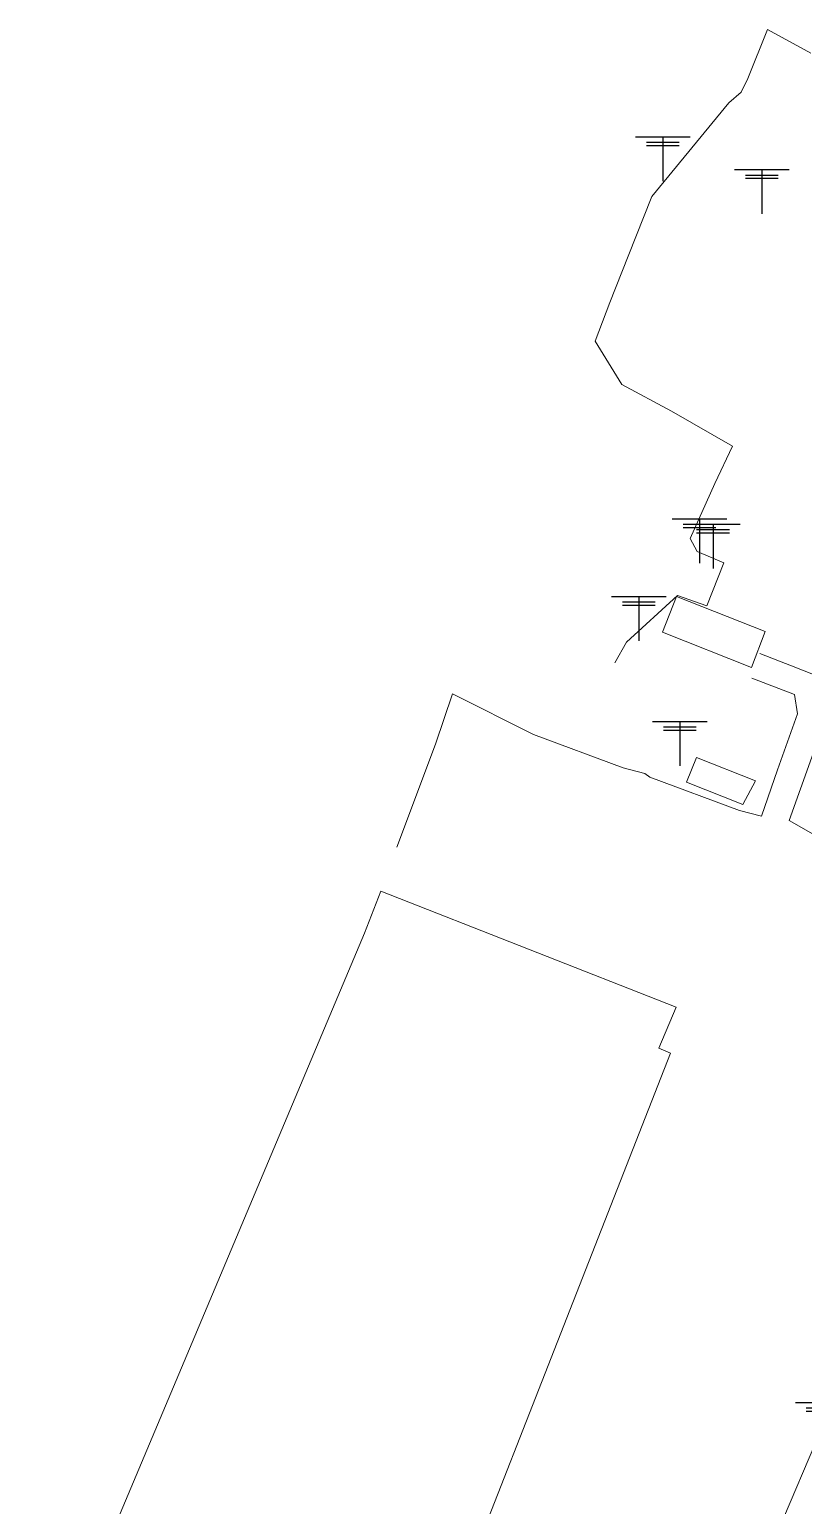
# Model space of a CAD drawing. Header units: metres. Extents: x 625987 to 635197, y 3048449 to 3066446.
# Drawn here: x 633613 to 633721.4, y 3064115.7 to 3064322.3 of the extents above; entities that cross this region are included whole.
import ezdxf

# ---------------------------------------------------------------- set-up
doc = ezdxf.new("R2010")
doc.units = ezdxf.units.M
for name, color, linetype in [('APRON', 210, 'Continuous'), ('BUILDING', 10, 'Continuous'), ('FENCE', 35, 'Continuous'), ('ROAD', 4, 'Continuous')]:
    doc.layers.add(name, color=color, linetype=linetype)

# ---------------------------------------------------------------- blocks, each defined once
blk = doc.blocks.new('testla$0$ElectricPole')
for p, q in [((-3.82, 6.18), (3.82, 6.18)), ((-2.29, 5.43), (2.29, 5.43)), ((-2.29, 4.99), (2.29, 4.99)), ((0, 6.18), (0, 0))]:
    blk.add_line(p, q)

msp = doc.modelspace()

# ---------------------------------------------------------------- linework, layer by layer
at = {"layer": 'APRON', "color": 7, "lineweight": 18}
for points in [[(633672.26, 3064229.31, 1298.33), (633683.56, 3064223.64, 1297.89), (633696.11, 3064218.97, 1297.96), (633699.18, 3064218.18, 1297.94), (633699.85, 3064217.65, 1297.97), (633712.4, 3064212.98, 1298.04), (633715.47, 3064212.19, 1298.03)], [(633699.18, 3064218.18, 1297.94), (633699.18, 3064218.18, 1297.94)], [(633719.35, 3064211.56, 1298.22), (633726.41, 3064207.55, 1298.09), (633737.82, 3064203.98, 1298.24), (633752.73, 3064198.94, 1298.63), (633736.61, 3064157.98, 1298.44), (633730.42, 3064141.75, 1298.46), (633717.64, 3064111.67, 1298.24)]]:
    msp.add_polyline3d(points, dxfattribs=at)
at = {"layer": 'BUILDING', "color": 7, "lineweight": 18}
for points in [[(633703.59, 3064242.97, 1300.06), (633716.02, 3064238.03, 1300.32), (633714.08, 3064233.02, 1300.48), (633701.65, 3064237.94, 1300.22)], [(633706.38, 3064220.42, 1298.34), (633714.64, 3064217.15, 1298.41), (633712.88, 3064213.84, 1298.42), (633705.01, 3064216.96, 1298.36)], [(633658.38, 3064065.69, 1298.62), (633702.76, 3064178.98, 1298.65), (633701.13, 3064179.72, 1298.66), (633703.52, 3064185.46, 1298.55), (633662.23, 3064201.71, 1302.96), (633659.91, 3064195.79, 1304.28), (633613.05, 3064084.37, 1298.49)]]:
    msp.add_polyline3d(points, close=True, dxfattribs=at)
at = {"layer": 'FENCE', "color": 7, "lineweight": 18}
for points in [[(633694.98, 3064233.66, 1300.11), (633696.61, 3064236.56, 1300.07), (633703.74, 3064243.11, 1300.09), (633707.84, 3064241.64, 1300.04), (633710.19, 3064247.67, 1300.23), (633706.49, 3064249.26, 1300.14), (633705.49, 3064251.06, 1300.24), (633708.95, 3064258.76, 1300.26), (633711.43, 3064264.01, 1300.38), (633702.87, 3064268.9, 1300.22), (633695.95, 3064272.65, 1300.19), (633692.2, 3064278.69, 1300.04), (633694.27, 3064284.11, 1300.04), (633696.83, 3064290.63, 1300.23), (633700.12, 3064298.95, 1300.06), (633710.9, 3064312.09, 1301.9), (633712.65, 3064313.55, 1302.52), (633713.58, 3064315.48, 1302.52), (633716.33, 3064322.35, 1303.39), (633722.38, 3064319.04, 1304.42)], [(633664.47, 3064207.86, 1298.6), (633669.87, 3064222.29, 1298.32), (633672.26, 3064229.31, 1298.33)]]:
    msp.add_polyline3d(points, dxfattribs=at)
at = {"layer": 'ROAD', "color": 7, "lineweight": 18}
for points in [[(633715.23, 3064234.95, 1300.51), (633719.68, 3064233.25, 1300.58), (633724.29, 3064231.4, 1300.68), (633724.94, 3064227.15, 1300.68), (633722.53, 3064220.46, 1299.82), (633719.35, 3064211.56, 1298.22)], [(633714.12, 3064231.52, 1300.3), (633720.11, 3064229.21, 1300.49), (633720.52, 3064226.53, 1300.47), (633717.71, 3064218.67, 1299.35), (633715.47, 3064212.19, 1298.07)]]:
    msp.add_polyline3d(points, dxfattribs=at)

# ---------------------------------------------------------------- block references
at = {"color": 7, "lineweight": 18}
for p in [(633701.68, 3064301.13, 1300.57), (633715.54, 3064296.54, 1301.11), (633706.82, 3064247.64, 1300.24), (633708.7, 3064246.88, 1300.27), (633698.33, 3064236.75, 1300.09), (633704.05, 3064219.25, 1298.11), (633724.04, 3064123.9, 1298.18)]:
    msp.add_blockref('testla$0$ElectricPole', p, dxfattribs=at)

doc.saveas('drawing.dxf')
